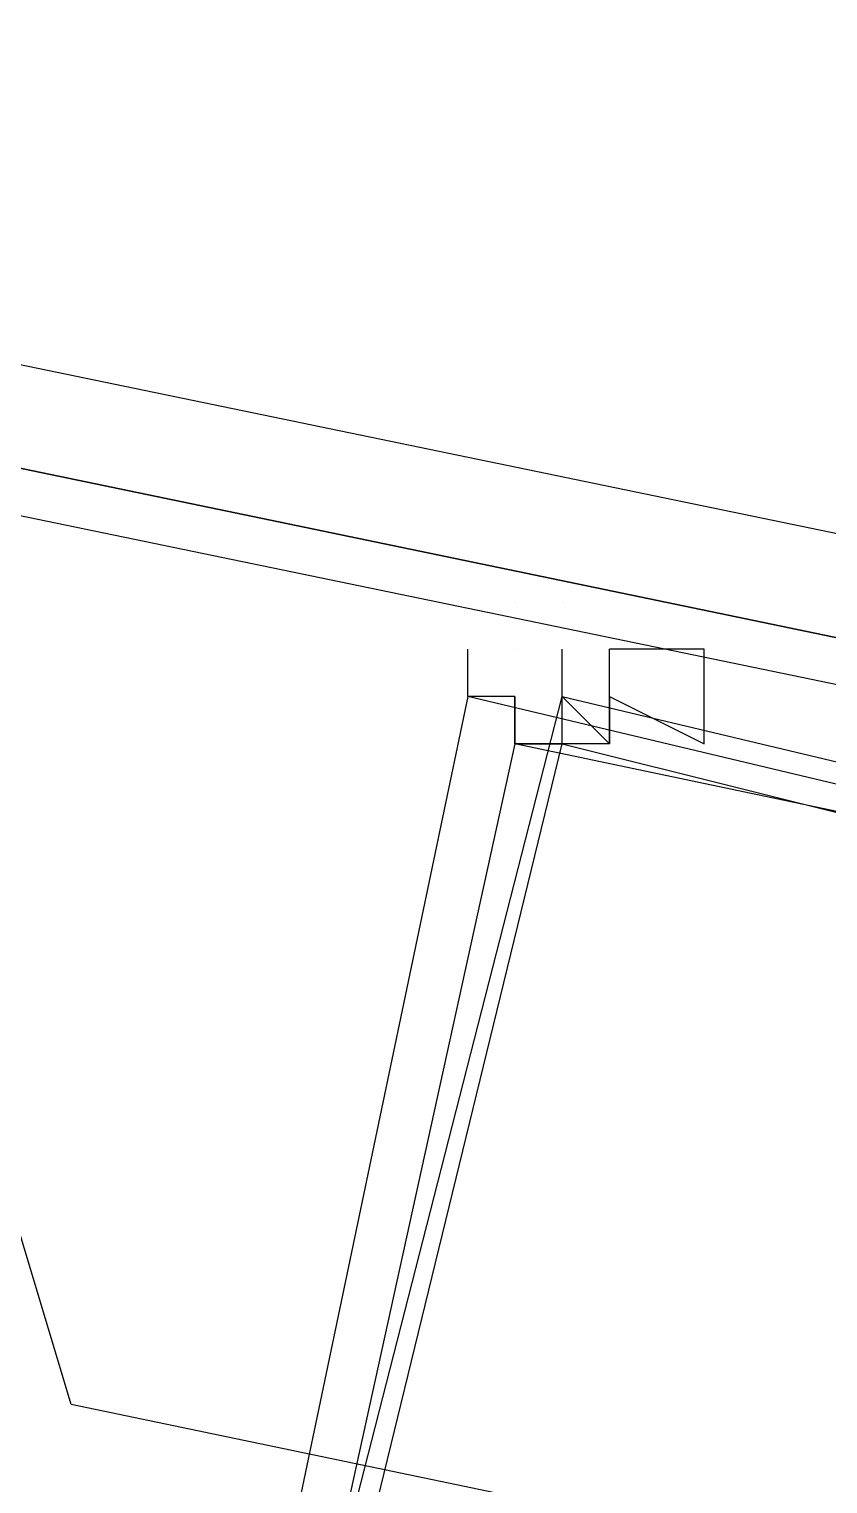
# Model space of a CAD drawing. Header units: feet. Extents: x -84 to 198, y -22 to 181.
# Drawn here: x 111.3162 to 111.5417, y 151.1954 to 151.6063 of the extents above; entities that cross this region are included whole.
import ezdxf

# ---------------------------------------------------------------- set-up
doc = ezdxf.new("R2010")
doc.units = ezdxf.units.FT
doc.layers.add('A-AREA-UNIDAD', color=30, linetype='CONTINUOUS')
doc.layers.add('A-LINEA', color=7, linetype='CONTINUOUS')

msp = doc.modelspace()

# ---------------------------------------------------------------- linework, layer by layer
at = {"layer": 'A-AREA-UNIDAD'}
msp.add_lwpolyline([(134, 143.5378), (130.912, 144.9422), (130.4, 144.9422), (130.208, 145.2622), (127.168, 146.4889), (126.672, 146.4889), (126.64, 146.7022), (123.52, 147.8578), (122.88, 147.8933), (122.848, 148.0889), (115.808, 150.2578), (115.2, 150.2578), (115.168, 150.4178), (111.328, 151.2178), (111.28, 151.3778), (104, 152.7289), (99.072, 153.3689), (92.192, 153.9022), (87.92, 153.9733)], dxfattribs=at)
at = {"layer": 'A-LINEA'}
for p, q in [((111.4533, 151.4444), (111.4533, 151.4444)), ((111.4533, 151.4444), (111.4533, 151.4444)), ((111.4667, 151.4444), (111.4667, 151.4444)), ((111.4667, 151.4444), (111.4667, 151.4444)), ((111.4667, 151.4311), (111.4667, 151.4311)), ((111.4667, 151.4311), (111.4667, 151.4311)), ((111.4667, 151.4311), (111.4667, 151.4311)), ((111.4667, 151.4311), (111.4667, 151.4311))]:
    msp.add_line(p, q, dxfattribs=at)
for points in [[(107.7067, 152.2578), (111.5733, 151.4578), (111.5733, 151.4311), (111.56, 151.4311), (107.7067, 152.2311), (107.7067, 152.2444), (107.7067, 152.2578)], [(107.7067, 152.2578), (111.5733, 151.4578), (111.5733, 151.4311), (111.56, 151.4311), (107.7067, 152.2311), (107.7067, 152.2444), (107.7067, 152.2578)], [(107.6933, 152.2311), (107.7067, 152.2311), (111.56, 151.4311), (111.56, 151.4178), (107.6933, 152.2178), (107.6933, 152.2311)], [(107.6933, 152.2311), (107.7067, 152.2311), (111.56, 151.4311), (111.56, 151.4178), (107.6933, 152.2178), (107.6933, 152.2311)], [(111.4667, 151.4044), (111.4667, 151.4044), (111.4533, 151.4044), (111.4667, 151.4044), (111.4667, 151.4044), (111.4533, 151.4044), (111.4533, 151.4044), (111.4533, 151.4044), (111.4533, 151.4044), (111.4533, 151.4044), (111.4533, 151.4178), (111.4533, 151.4178), (111.44, 151.4178), (111.44, 151.4178), (111.44, 151.4311), (111.44, 151.4311)], [(111.4667, 151.4044), (111.4667, 151.4044), (111.4533, 151.4044), (111.4667, 151.4044), (111.4667, 151.4044), (111.4533, 151.4044), (111.4533, 151.4044), (111.4533, 151.4044), (111.4533, 151.4044), (111.4533, 151.4044), (111.4533, 151.4178), (111.4533, 151.4178), (111.44, 151.4178), (111.44, 151.4178), (111.44, 151.4311), (111.44, 151.4311)], [(111.4533, 151.4311), (111.4533, 151.4311), (111.4533, 151.4311)], [(111.4533, 151.4311), (111.4533, 151.4311), (111.4533, 151.4311)], [(111.48, 151.4044), (111.48, 151.4044), (111.48, 151.4044), (111.48, 151.4044), (111.48, 151.4044), (111.48, 151.4044), (111.48, 151.4044), (111.4667, 151.4044), (111.4667, 151.4044), (111.4667, 151.4044), (111.4667, 151.4178), (111.4667, 151.4178), (111.4667, 151.4178), (111.4667, 151.4178), (111.4667, 151.4311), (111.4667, 151.4311)], [(111.4667, 151.4178), (111.48, 151.4044), (111.48, 151.4044), (111.48, 151.4311), (111.48, 151.4311), (111.48, 151.4311)], [(111.48, 151.4044), (111.48, 151.4044), (111.48, 151.4044), (111.48, 151.4044), (111.48, 151.4044), (111.48, 151.4044), (111.48, 151.4044), (111.4667, 151.4044), (111.4667, 151.4044), (111.4667, 151.4044), (111.4667, 151.4178), (111.4667, 151.4178), (111.4667, 151.4178), (111.4667, 151.4178), (111.4667, 151.4311), (111.4667, 151.4311)], [(111.4667, 151.4178), (111.48, 151.4044), (111.48, 151.4044), (111.48, 151.4311), (111.48, 151.4311), (111.48, 151.4311)], [(111.4933, 151.4311), (111.48, 151.4311), (111.48, 151.4311), (111.48, 151.4311)], [(111.48, 151.4178), (111.48, 151.4178), (111.5067, 151.4044), (111.5067, 151.4044), (111.5067, 151.4311), (111.5067, 151.4311), (111.4933, 151.4311), (111.4933, 151.4311)], [(111.4933, 151.4311), (111.48, 151.4311), (111.48, 151.4311), (111.48, 151.4311)], [(111.48, 151.4178), (111.48, 151.4178), (111.5067, 151.4044), (111.5067, 151.4044), (111.5067, 151.4311), (111.5067, 151.4311), (111.4933, 151.4311), (111.4933, 151.4311)], [(111.6, 150.7778), (111.32, 150.8444), (111.4667, 151.4178), (111.7467, 151.3511), (111.6, 150.7778)], [(111.32, 150.8444), (111.6133, 150.7911), (111.72, 151.3511), (111.44, 151.4178), (111.32, 150.8444)], [(111.6, 150.7778), (111.32, 150.8444), (111.4667, 151.4178), (111.7467, 151.3511), (111.6, 150.7778)], [(111.32, 150.8444), (111.6133, 150.7911), (111.72, 151.3511), (111.44, 151.4178), (111.32, 150.8444)], [(111.48, 151.4178), (111.48, 151.4044), (111.48, 151.4044), (111.48, 151.4044)], [(111.48, 151.4178), (111.48, 151.4044), (111.48, 151.4044), (111.48, 151.4044)], [(111.6, 150.7911), (111.3333, 150.8578), (111.4667, 151.4044), (111.7333, 151.3378), (111.6, 150.7911)], [(111.3333, 150.8578), (111.6, 150.7911), (111.7067, 151.3511), (111.4533, 151.4044), (111.3333, 150.8578)], [(111.6, 150.7911), (111.3333, 150.8578), (111.4667, 151.4044), (111.7333, 151.3378), (111.6, 150.7911)], [(111.3333, 150.8578), (111.6, 150.7911), (111.7067, 151.3511), (111.4533, 151.4044), (111.3333, 150.8578)]]:
    msp.add_lwpolyline(points, dxfattribs=at)
msp.add_lwpolyline([(111.4533, 151.4178), (111.4533, 151.4178), (111.4533, 151.4044), (111.4533, 151.4044)], close=True, dxfattribs=at)
msp.add_lwpolyline([(111.4533, 151.4178), (111.4533, 151.4178), (111.4533, 151.4044), (111.4533, 151.4044)], close=True, dxfattribs=at)

doc.saveas('drawing.dxf')
